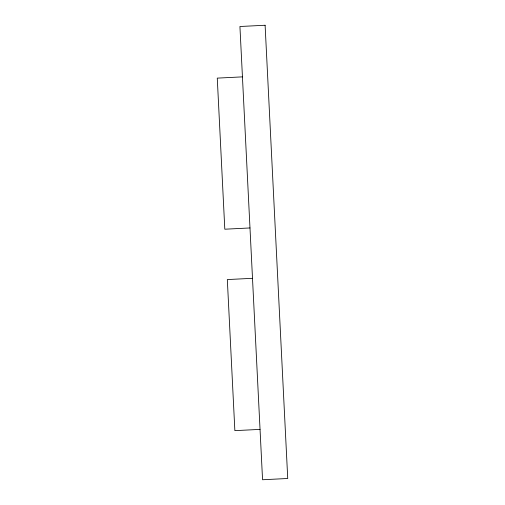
<?xml version="1.0" encoding="UTF-8"?>
<svg xmlns="http://www.w3.org/2000/svg" width="505" height="505" viewBox="0 0 505 505"><rect width="100%" height="100%" fill="white"/><g stroke="black" fill="none" stroke-linecap="round" stroke-linejoin="round"><path stroke-width="0.76" d="M242.444 76.867L217.264 78.124L224.807 229.207L249.988 227.951M252.5 278.312L227.319 279.568L234.863 430.645L260.043 429.389M265.106 25.25L239.925 26.506L262.556 479.75L287.736 478.494L265.106 25.25"/></g></svg>
